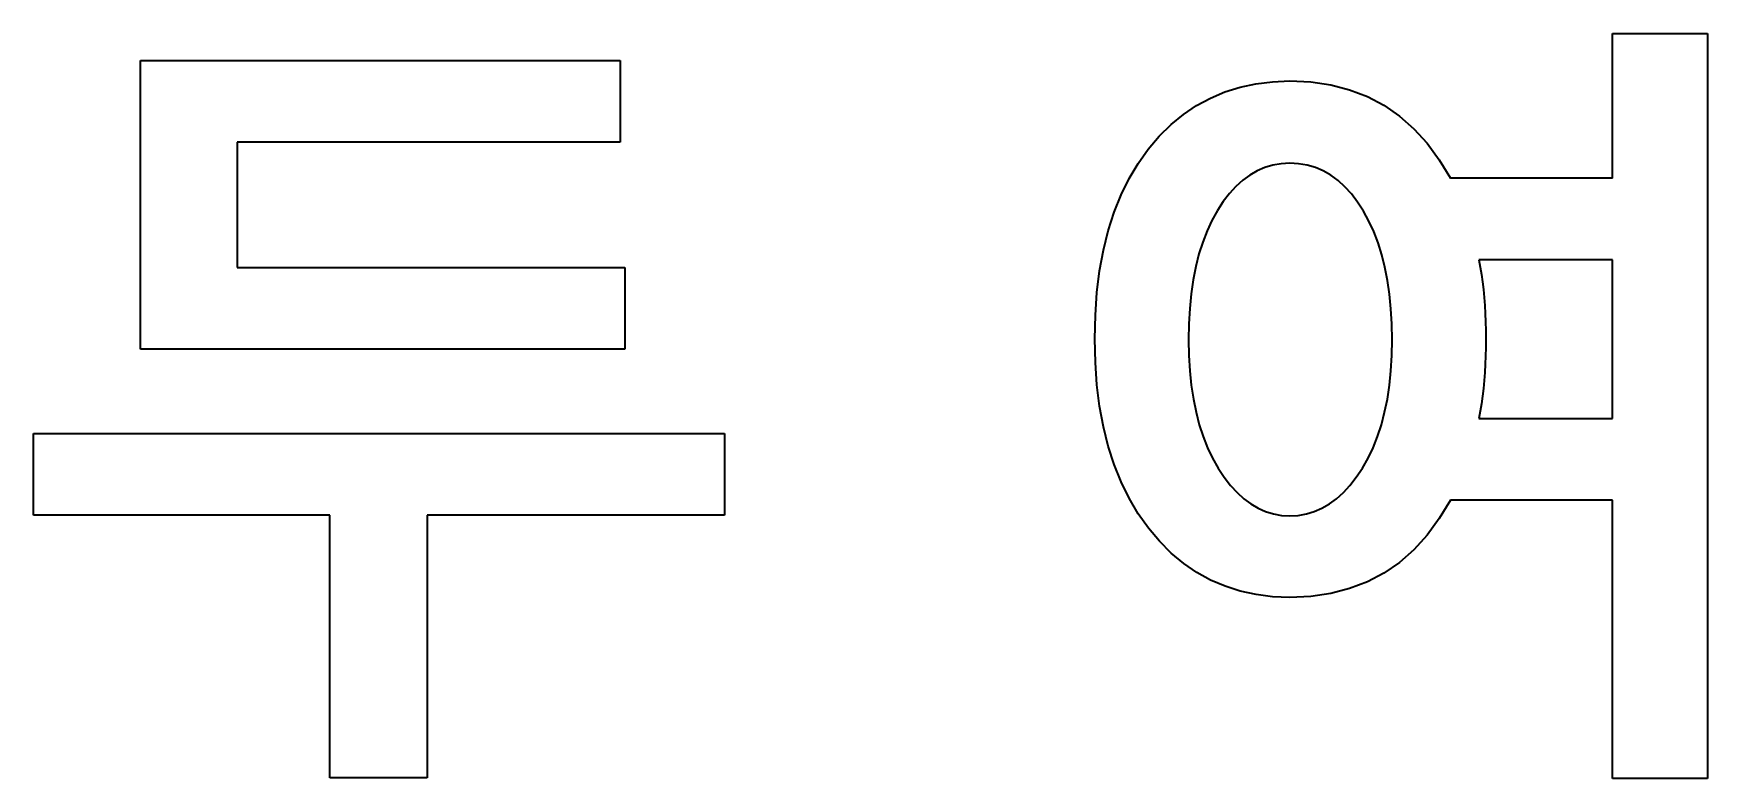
# Model space of a CAD drawing. Extents: x 480 to 710, y 306 to 536.
# Drawn here: x 599.9 to 650, y 456 to 478.3 of the extents above; entities that cross this region are included whole.
import ezdxf

# ---------------------------------------------------------------- set-up
doc = ezdxf.new("R2010")
doc.units = 0

msp = doc.modelspace()

# ---------------------------------------------------------------- linework, layer by layer
at = {"color": 7, "lineweight": 35, "ltscale": 0.10827}
msp.add_line((647.170532, 473.96167), (647.170532, 478.29248), dxfattribs=at)
at = {"color": 7, "lineweight": 35, "ltscale": 0.071025}
for p, q in [((647.170532, 478.29248), (650.011536, 478.29248)), ((650.011536, 456.014648), (647.170532, 456.014648))]:
    msp.add_line(p, q, dxfattribs=at)
at = {"color": 7, "lineweight": 35}
for p, q in [((650.011536, 478.29248), (650.011536, 456.014648)), ((599.935486, 466.32782), (620.608032, 466.32782))]:
    msp.add_line(p, q, dxfattribs=at)
at = {"color": 7, "lineweight": 35, "ltscale": 0.358882}
msp.add_line((603.134521, 477.48407), (617.489807, 477.48407), dxfattribs=at)
at = {"color": 7, "lineweight": 35, "ltscale": 0.215676}
msp.add_line((603.134521, 468.857025), (603.134521, 477.48407), dxfattribs=at)
at = {"color": 7, "lineweight": 35, "ltscale": 0.060921}
for p, q in [((617.489807, 477.48407), (617.489807, 475.047241)), ((617.628418, 471.293854), (617.628418, 468.857025)), ((599.935486, 463.890991), (599.935486, 466.32782)), ((620.608032, 466.32782), (620.608032, 463.890991))]:
    msp.add_line(p, q, dxfattribs=at)
at = {"color": 7, "lineweight": 35, "ltscale": 0.012145}
msp.add_line((636.028748, 476.688538), (636.503723, 476.790436), dxfattribs=at)
at = {"color": 7, "lineweight": 35, "ltscale": 0.012484}
msp.add_line((636.503723, 476.790436), (636.999329, 476.851593), dxfattribs=at)
at = {"color": 7, "lineweight": 35, "ltscale": 0.012917}
msp.add_line((636.999329, 476.851593), (637.515625, 476.871979), dxfattribs=at)
at = {"color": 7, "lineweight": 35, "ltscale": 0.01577}
for p, q in [((637.515625, 476.871979), (638.145752, 476.842896)), ((638.145752, 461.460205), (637.515625, 461.431091))]:
    msp.add_line(p, q, dxfattribs=at)
at = {"color": 7, "lineweight": 35, "ltscale": 0.015079}
for p, q in [((638.145752, 476.842896), (638.742554, 476.755554)), ((638.742554, 461.547485), (638.145752, 461.460205))]:
    msp.add_line(p, q, dxfattribs=at)
at = {"color": 7, "lineweight": 35, "ltscale": 0.014552}
for p, q in [((638.742554, 476.755554), (639.306152, 476.610046)), ((639.306152, 461.692993), (638.742554, 461.547485))]:
    msp.add_line(p, q, dxfattribs=at)
at = {"color": 7, "lineweight": 35, "ltscale": 0.011746}
msp.add_line((634.727966, 476.138153), (635.140869, 476.362366), dxfattribs=at)
at = {"color": 7, "lineweight": 35, "ltscale": 0.01177}
msp.add_line((635.140869, 476.362366), (635.574463, 476.545837), dxfattribs=at)
at = {"color": 7, "lineweight": 35, "ltscale": 0.011904}
msp.add_line((635.574463, 476.545837), (636.028748, 476.688538), dxfattribs=at)
at = {"color": 7, "lineweight": 35, "ltscale": 0.014203}
for p, q in [((639.306152, 476.610046), (639.836487, 476.406311)), ((639.836487, 461.896729), (639.306152, 461.692993))]:
    msp.add_line(p, q, dxfattribs=at)
at = {"color": 7, "lineweight": 35, "ltscale": 0.014046}
msp.add_line((639.836487, 476.406311), (640.333557, 476.144409), dxfattribs=at)
at = {"color": 7, "lineweight": 35, "ltscale": 0.01203}
msp.add_line((633.964111, 475.567413), (634.335693, 475.873169), dxfattribs=at)
at = {"color": 7, "lineweight": 35, "ltscale": 0.011835}
msp.add_line((634.335693, 475.873169), (634.727966, 476.138153), dxfattribs=at)
at = {"color": 7, "lineweight": 35, "ltscale": 0.014089}
for p, q in [((640.333557, 476.144409), (640.797363, 475.82428)), ((640.797363, 462.47879), (640.333557, 462.158661))]:
    msp.add_line(p, q, dxfattribs=at)
at = {"color": 7, "lineweight": 35, "ltscale": 0.014329}
for p, q in [((640.797363, 475.82428), (641.227905, 475.445923)), ((641.227905, 462.857147), (640.797363, 462.47879))]:
    msp.add_line(p, q, dxfattribs=at)
at = {"color": 7, "lineweight": 35, "ltscale": 0.01233}
msp.add_line((633.613159, 475.220886), (633.964111, 475.567413), dxfattribs=at)
at = {"color": 7, "lineweight": 35, "ltscale": 0.014757}
for p, q in [((641.227905, 475.445923), (641.625183, 475.009369)), ((641.625183, 463.293701), (641.227905, 462.857147))]:
    msp.add_line(p, q, dxfattribs=at)
at = {"color": 7, "lineweight": 35, "ltscale": 0.286414}
msp.add_line((617.489807, 475.047241), (606.033264, 475.047241), dxfattribs=at)
at = {"color": 7, "lineweight": 35, "ltscale": 0.093835}
msp.add_line((606.033264, 475.047241), (606.033264, 471.293854), dxfattribs=at)
at = {"color": 7, "lineweight": 35, "ltscale": 0.013036}
msp.add_line((632.979004, 474.409912), (633.282959, 474.833588), dxfattribs=at)
at = {"color": 7, "lineweight": 35, "ltscale": 0.012724}
msp.add_line((633.282959, 474.833588), (633.613159, 475.220886), dxfattribs=at)
at = {"color": 7, "lineweight": 35, "ltscale": 0.015356}
for p, q in [((641.625183, 475.009369), (641.989197, 474.514618)), ((641.989197, 463.788452), (641.625183, 463.293701))]:
    msp.add_line(p, q, dxfattribs=at)
at = {"color": 7, "lineweight": 35, "ltscale": 0.013265}
msp.add_line((632.707153, 473.954254), (632.979004, 474.409912), dxfattribs=at)
at = {"color": 7, "lineweight": 35, "ltscale": 0.006258}
msp.add_line((636.772644, 474.284729), (636.542725, 474.185699), dxfattribs=at)
at = {"color": 7, "lineweight": 35, "ltscale": 0.006226}
msp.add_line((637.011414, 474.355469), (636.772644, 474.284729), dxfattribs=at)
at = {"color": 7, "lineweight": 35, "ltscale": 0.006281}
msp.add_line((637.259033, 474.397919), (637.011414, 474.355469), dxfattribs=at)
at = {"color": 7, "lineweight": 35, "ltscale": 0.006425}
msp.add_line((637.515625, 474.412048), (637.259033, 474.397919), dxfattribs=at)
at = {"color": 7, "lineweight": 35, "ltscale": 0.006641}
msp.add_line((637.780884, 474.397736), (637.515625, 474.412048), dxfattribs=at)
at = {"color": 7, "lineweight": 35, "ltscale": 0.006474}
msp.add_line((638.036255, 474.354797), (637.780884, 474.397736), dxfattribs=at)
at = {"color": 7, "lineweight": 35, "ltscale": 0.006392}
msp.add_line((638.281677, 474.283173), (638.036255, 474.354797), dxfattribs=at)
at = {"color": 7, "lineweight": 35, "ltscale": 0.006398}
msp.add_line((638.517151, 474.182922), (638.281677, 474.283173), dxfattribs=at)
at = {"color": 7, "lineweight": 35, "ltscale": 0.016108}
for p, q in [((641.989197, 474.514618), (642.319946, 473.96167)), ((642.319946, 464.3414), (641.989197, 463.788452))]:
    msp.add_line(p, q, dxfattribs=at)
at = {"color": 7, "lineweight": 35, "ltscale": 0.013587}
msp.add_line((632.467163, 473.466614), (632.707153, 473.954254), dxfattribs=at)
at = {"color": 7, "lineweight": 35, "ltscale": 0.006852}
msp.add_line((636.10968, 473.902771), (635.906494, 473.718842), dxfattribs=at)
at = {"color": 7, "lineweight": 35, "ltscale": 0.006576}
msp.add_line((636.321777, 474.05838), (636.10968, 473.902771), dxfattribs=at)
at = {"color": 7, "lineweight": 35, "ltscale": 0.006375}
msp.add_line((636.542725, 474.185699), (636.321777, 474.05838), dxfattribs=at)
at = {"color": 7, "lineweight": 35, "ltscale": 0.006494}
msp.add_line((638.742676, 474.054047), (638.517151, 474.182922), dxfattribs=at)
at = {"color": 7, "lineweight": 35, "ltscale": 0.006676}
msp.add_line((638.958313, 473.896515), (638.742676, 474.054047), dxfattribs=at)
at = {"color": 7, "lineweight": 35, "ltscale": 0.006936}
msp.add_line((639.164001, 473.710327), (638.958313, 473.896515), dxfattribs=at)
at = {"color": 7, "lineweight": 35, "ltscale": 0.121265}
for p, q in [((647.170532, 473.96167), (642.319946, 473.96167)), ((647.170532, 464.3414), (642.319946, 464.3414))]:
    msp.add_line(p, q, dxfattribs=at)
at = {"color": 7, "lineweight": 35, "ltscale": 0.013992}
msp.add_line((632.259277, 472.94696), (632.467163, 473.466614), dxfattribs=at)
at = {"color": 7, "lineweight": 35, "ltscale": 0.008039}
msp.add_line((635.526733, 473.266113), (635.35022, 472.997314), dxfattribs=at)
at = {"color": 7, "lineweight": 35, "ltscale": 0.007592}
msp.add_line((635.712158, 473.506622), (635.526733, 473.266113), dxfattribs=at)
at = {"color": 7, "lineweight": 35, "ltscale": 0.007194}
msp.add_line((635.906494, 473.718842), (635.712158, 473.506622), dxfattribs=at)
at = {"color": 7, "lineweight": 35, "ltscale": 0.007265}
msp.add_line((639.359741, 473.495544), (639.164001, 473.710327), dxfattribs=at)
at = {"color": 7, "lineweight": 35, "ltscale": 0.007657}
msp.add_line((639.545593, 473.252075), (639.359741, 473.495544), dxfattribs=at)
at = {"color": 7, "lineweight": 35, "ltscale": 0.008099}
msp.add_line((639.721436, 472.97998), (639.545593, 473.252075), dxfattribs=at)
at = {"color": 7, "lineweight": 35, "ltscale": 0.014476}
msp.add_line((632.083313, 472.395325), (632.259277, 472.94696), dxfattribs=at)
at = {"color": 7, "lineweight": 35, "ltscale": 0.008394}
msp.add_line((635.35022, 472.997314), (635.186707, 472.704041), dxfattribs=at)
at = {"color": 7, "lineweight": 35, "ltscale": 0.008445}
msp.add_line((639.88385, 472.683777), (639.721436, 472.97998), dxfattribs=at)
at = {"color": 7, "lineweight": 35, "ltscale": 0.015028}
msp.add_line((631.939331, 471.811707), (632.083313, 472.395325), dxfattribs=at)
at = {"color": 7, "lineweight": 35, "ltscale": 0.008967}
msp.add_line((635.040466, 472.390076), (634.911377, 472.05545), dxfattribs=at)
at = {"color": 7, "lineweight": 35, "ltscale": 0.008659}
msp.add_line((635.186707, 472.704041), (635.040466, 472.390076), dxfattribs=at)
at = {"color": 7, "lineweight": 35, "ltscale": 0.008691}
msp.add_line((640.029114, 472.36792), (639.88385, 472.683777), dxfattribs=at)
at = {"color": 7, "lineweight": 35, "ltscale": 0.00898}
msp.add_line((640.157349, 472.03241), (640.029114, 472.36792), dxfattribs=at)
at = {"color": 7, "lineweight": 35, "ltscale": 0.015642}
msp.add_line((631.827393, 471.196106), (631.939331, 471.811707), dxfattribs=at)
at = {"color": 7, "lineweight": 35, "ltscale": 0.009312}
msp.add_line((634.911377, 472.05545), (634.799561, 471.700134), dxfattribs=at)
at = {"color": 7, "lineweight": 35, "ltscale": 0.009303}
msp.add_line((640.268433, 471.677277), (640.157349, 472.03241), dxfattribs=at)
at = {"color": 7, "lineweight": 35, "ltscale": 0.289879}
msp.add_line((606.033264, 471.293854), (617.628418, 471.293854), dxfattribs=at)
at = {"color": 7, "lineweight": 35, "ltscale": 0.010103}
msp.add_line((634.704895, 471.324158), (634.627441, 470.927521), dxfattribs=at)
at = {"color": 7, "lineweight": 35, "ltscale": 0.009693}
msp.add_line((634.799561, 471.700134), (634.704895, 471.324158), dxfattribs=at)
at = {"color": 7, "lineweight": 35, "ltscale": 0.009659}
msp.add_line((640.362427, 471.302521), (640.268433, 471.677277), dxfattribs=at)
at = {"color": 7, "lineweight": 35, "ltscale": 0.010045}
for p, q in [((640.439331, 470.908142), (640.362427, 471.302521)), ((634.631165, 467.361206), (634.710693, 466.967346))]:
    msp.add_line(p, q, dxfattribs=at)
at = {"color": 7, "lineweight": 35, "ltscale": 0.099899}
for p, q in [((647.170532, 471.524841), (643.174561, 471.524841)), ((643.174561, 466.778229), (647.170532, 466.778229))]:
    msp.add_line(p, q, dxfattribs=at)
at = {"color": 7, "lineweight": 35, "ltscale": 0.005464}
msp.add_line((643.174561, 471.524841), (643.214111, 471.309906), dxfattribs=at)
at = {"color": 7, "lineweight": 35, "ltscale": 0.005565}
msp.add_line((643.214111, 471.309906), (643.249451, 471.090149), dxfattribs=at)
at = {"color": 7, "lineweight": 35, "ltscale": 0.118665}
msp.add_line((647.170532, 466.778229), (647.170532, 471.524841), dxfattribs=at)
at = {"color": 7, "lineweight": 35, "ltscale": 0.016313}
msp.add_line((631.747437, 470.548492), (631.827393, 471.196106), dxfattribs=at)
at = {"color": 7, "lineweight": 35, "ltscale": 0.010541}
msp.add_line((634.627441, 470.927521), (634.567261, 470.510193), dxfattribs=at)
at = {"color": 7, "lineweight": 35, "ltscale": 0.010459}
msp.add_line((640.499146, 470.49408), (640.439331, 470.908142), dxfattribs=at)
at = {"color": 7, "lineweight": 35, "ltscale": 0.00567}
msp.add_line((643.249451, 471.090149), (643.28064, 470.865509), dxfattribs=at)
at = {"color": 7, "lineweight": 35, "ltscale": 0.005776}
msp.add_line((643.28064, 470.865509), (643.307617, 470.636047), dxfattribs=at)
at = {"color": 7, "lineweight": 35, "ltscale": 0.017032}
msp.add_line((631.699402, 469.868896), (631.747437, 470.548492), dxfattribs=at)
at = {"color": 7, "lineweight": 35, "ltscale": 0.011002}
msp.add_line((634.567261, 470.510193), (634.524231, 470.072205), dxfattribs=at)
at = {"color": 7, "lineweight": 35, "ltscale": 0.010894}
msp.add_line((640.54187, 470.060425), (640.499146, 470.49408), dxfattribs=at)
at = {"color": 7, "lineweight": 35, "ltscale": 0.005886}
msp.add_line((643.307617, 470.636047), (643.330505, 470.401703), dxfattribs=at)
at = {"color": 7, "lineweight": 35, "ltscale": 0.005997}
msp.add_line((643.330505, 470.401703), (643.349243, 470.162537), dxfattribs=at)
at = {"color": 7, "lineweight": 35, "ltscale": 0.017795}
msp.add_line((631.683411, 469.157288), (631.699402, 469.868896), dxfattribs=at)
at = {"color": 7, "lineweight": 35, "ltscale": 0.011485}
msp.add_line((634.524231, 470.072205), (634.498413, 469.613525), dxfattribs=at)
at = {"color": 7, "lineweight": 35, "ltscale": 0.011351}
msp.add_line((640.567505, 469.607117), (640.54187, 470.060425), dxfattribs=at)
at = {"color": 7, "lineweight": 35, "ltscale": 0.006112}
msp.add_line((643.349243, 470.162537), (643.36377, 469.918488), dxfattribs=at)
at = {"color": 7, "lineweight": 35, "ltscale": 0.006227}
msp.add_line((643.36377, 469.918488), (643.374146, 469.669617), dxfattribs=at)
at = {"color": 7, "lineweight": 35, "ltscale": 0.011985}
msp.add_line((634.498413, 469.613525), (634.489807, 469.134216), dxfattribs=at)
at = {"color": 7, "lineweight": 35, "ltscale": 0.011824}
msp.add_line((640.57605, 469.134216), (640.567505, 469.607117), dxfattribs=at)
at = {"color": 7, "lineweight": 35, "ltscale": 0.006345}
msp.add_line((643.374146, 469.669617), (643.380371, 469.415894), dxfattribs=at)
at = {"color": 7, "lineweight": 35, "ltscale": 0.006465}
msp.add_line((643.380371, 469.415894), (643.382446, 469.157288), dxfattribs=at)
at = {"color": 7, "lineweight": 35, "ltscale": 0.362347}
msp.add_line((617.628418, 468.857025), (603.134521, 468.857025), dxfattribs=at)
at = {"color": 7, "lineweight": 35, "ltscale": 0.017528}
msp.add_line((631.699463, 468.45636), (631.683411, 469.157288), dxfattribs=at)
at = {"color": 7, "lineweight": 35, "ltscale": 0.011825}
for p, q in [((634.489807, 469.134216), (634.498657, 468.661316)), ((640.5672, 468.661316), (640.57605, 469.134216))]:
    msp.add_line(p, q, dxfattribs=at)
at = {"color": 7, "lineweight": 35, "ltscale": 0.006314}
msp.add_line((643.380371, 468.900696), (643.374146, 468.648224), dxfattribs=at)
at = {"color": 7, "lineweight": 35, "ltscale": 0.006415}
msp.add_line((643.382446, 469.157288), (643.380371, 468.900696), dxfattribs=at)
at = {"color": 7, "lineweight": 35, "ltscale": 0.016814}
msp.add_line((631.74762, 467.785522), (631.699463, 468.45636), dxfattribs=at)
at = {"color": 7, "lineweight": 35, "ltscale": 0.011347}
msp.add_line((634.498657, 468.661316), (634.525146, 468.208221), dxfattribs=at)
at = {"color": 7, "lineweight": 35, "ltscale": 0.011348}
msp.add_line((640.540527, 468.208191), (640.5672, 468.661316), dxfattribs=at)
at = {"color": 7, "lineweight": 35, "ltscale": 0.006115}
msp.add_line((643.36377, 468.399933), (643.349243, 468.155762), dxfattribs=at)
at = {"color": 7, "lineweight": 35, "ltscale": 0.006213}
msp.add_line((643.374146, 468.648224), (643.36377, 468.399933), dxfattribs=at)
at = {"color": 7, "lineweight": 35, "ltscale": 0.016142}
msp.add_line((631.827881, 467.144836), (631.74762, 467.785522), dxfattribs=at)
at = {"color": 7, "lineweight": 35, "ltscale": 0.010891}
for p, q in [((634.525146, 468.208221), (634.569336, 467.774841)), ((640.496094, 467.774841), (640.540527, 468.208191))]:
    msp.add_line(p, q, dxfattribs=at)
at = {"color": 7, "lineweight": 35, "ltscale": 0.010456}
msp.add_line((634.569336, 467.774841), (634.631165, 467.361206), dxfattribs=at)
at = {"color": 7, "lineweight": 35, "ltscale": 0.010457}
msp.add_line((640.433838, 467.361206), (640.496094, 467.774841), dxfattribs=at)
at = {"color": 7, "lineweight": 35, "ltscale": 0.005924}
msp.add_line((643.330505, 467.915802), (643.307617, 467.679962), dxfattribs=at)
at = {"color": 7, "lineweight": 35, "ltscale": 0.006017}
msp.add_line((643.349243, 468.155762), (643.330505, 467.915802), dxfattribs=at)
at = {"color": 7, "lineweight": 35, "ltscale": 0.010048}
msp.add_line((640.35376, 466.967346), (640.433838, 467.361206), dxfattribs=at)
at = {"color": 7, "lineweight": 35, "ltscale": 0.005653}
msp.add_line((643.249451, 467.220764), (643.214111, 466.997437), dxfattribs=at)
at = {"color": 7, "lineweight": 35, "ltscale": 0.005742}
msp.add_line((643.28064, 467.448303), (643.249451, 467.220764), dxfattribs=at)
at = {"color": 7, "lineweight": 35, "ltscale": 0.005831}
msp.add_line((643.307617, 467.679962), (643.28064, 467.448303), dxfattribs=at)
at = {"color": 7, "lineweight": 35, "ltscale": 0.01552}
msp.add_line((631.940308, 466.534302), (631.827881, 467.144836), dxfattribs=at)
at = {"color": 7, "lineweight": 35, "ltscale": 0.009664}
msp.add_line((634.710693, 466.967346), (634.807861, 466.593201), dxfattribs=at)
at = {"color": 7, "lineweight": 35, "ltscale": 0.009668}
msp.add_line((640.255981, 466.593201), (640.35376, 466.967346), dxfattribs=at)
at = {"color": 7, "lineweight": 35, "ltscale": 0.005569}
msp.add_line((643.214111, 466.997437), (643.174561, 466.778229), dxfattribs=at)
at = {"color": 7, "lineweight": 35, "ltscale": 0.014952}
msp.add_line((632.084717, 465.953918), (631.940308, 466.534302), dxfattribs=at)
at = {"color": 7, "lineweight": 35, "ltscale": 0.009313}
msp.add_line((634.807861, 466.593201), (634.922729, 466.238831), dxfattribs=at)
at = {"color": 7, "lineweight": 35, "ltscale": 0.008998}
msp.add_line((634.922729, 466.238831), (635.055237, 465.904205), dxfattribs=at)
at = {"color": 7, "lineweight": 35, "ltscale": 0.009006}
msp.add_line((640.006958, 465.904205), (640.14032, 466.238831), dxfattribs=at)
at = {"color": 7, "lineweight": 35, "ltscale": 0.009319}
msp.add_line((640.14032, 466.238831), (640.255981, 466.593201), dxfattribs=at)
at = {"color": 7, "lineweight": 35, "ltscale": 0.014447}
msp.add_line((632.261353, 465.403687), (632.084717, 465.953918), dxfattribs=at)
at = {"color": 7, "lineweight": 35, "ltscale": 0.008722}
msp.add_line((635.055237, 465.904205), (635.205444, 465.589325), dxfattribs=at)
at = {"color": 7, "lineweight": 35, "ltscale": 0.008732}
msp.add_line((639.855774, 465.589325), (640.006958, 465.904205), dxfattribs=at)
at = {"color": 7, "lineweight": 35, "ltscale": 0.01401}
msp.add_line((632.470032, 464.883575), (632.261353, 465.403687), dxfattribs=at)
at = {"color": 7, "lineweight": 35, "ltscale": 0.008488}
msp.add_line((635.205444, 465.589325), (635.373291, 465.294189), dxfattribs=at)
at = {"color": 7, "lineweight": 35, "ltscale": 0.00814}
msp.add_line((635.373291, 465.294189), (635.553772, 465.023193), dxfattribs=at)
at = {"color": 7, "lineweight": 35, "ltscale": 0.008159}
msp.add_line((639.505005, 465.023193), (639.686829, 465.294189), dxfattribs=at)
at = {"color": 7, "lineweight": 35, "ltscale": 0.008502}
msp.add_line((639.686829, 465.294189), (639.855774, 465.589325), dxfattribs=at)
at = {"color": 7, "lineweight": 35, "ltscale": 0.013648}
msp.add_line((632.710815, 464.393616), (632.470032, 464.883575), dxfattribs=at)
at = {"color": 7, "lineweight": 35, "ltscale": 0.007669}
msp.add_line((635.553772, 465.023193), (635.741699, 464.780731), dxfattribs=at)
at = {"color": 7, "lineweight": 35, "ltscale": 0.007246}
msp.add_line((635.741699, 464.780731), (635.937195, 464.566772), dxfattribs=at)
at = {"color": 7, "lineweight": 35, "ltscale": 0.00728}
msp.add_line((639.11792, 464.566772), (639.31543, 464.780731), dxfattribs=at)
at = {"color": 7, "lineweight": 35, "ltscale": 0.007694}
msp.add_line((639.31543, 464.780731), (639.505005, 465.023193), dxfattribs=at)
at = {"color": 7, "lineweight": 35, "ltscale": 0.013368}
msp.add_line((632.983704, 463.933777), (632.710815, 464.393616), dxfattribs=at)
at = {"color": 7, "lineweight": 35, "ltscale": 0.006872}
msp.add_line((635.937195, 464.566772), (636.140137, 464.381348), dxfattribs=at)
at = {"color": 7, "lineweight": 35, "ltscale": 0.006563}
msp.add_line((636.140137, 464.381348), (636.350647, 464.224487), dxfattribs=at)
at = {"color": 7, "lineweight": 35, "ltscale": 0.006324}
msp.add_line((636.350647, 464.224487), (636.568604, 464.09613), dxfattribs=at)
at = {"color": 7, "lineweight": 35, "ltscale": 0.006391}
msp.add_line((638.478333, 464.09613), (638.699402, 464.224487), dxfattribs=at)
at = {"color": 7, "lineweight": 35, "ltscale": 0.006617}
msp.add_line((638.699402, 464.224487), (638.912598, 464.381348), dxfattribs=at)
at = {"color": 7, "lineweight": 35, "ltscale": 0.006916}
msp.add_line((638.912598, 464.381348), (639.11792, 464.566772), dxfattribs=at)
at = {"color": 7, "lineweight": 35, "ltscale": 0.208169}
msp.add_line((647.170532, 456.014648), (647.170532, 464.3414), dxfattribs=at)
at = {"color": 7, "lineweight": 35, "ltscale": 0.221739}
msp.add_line((608.805054, 463.890991), (599.935486, 463.890991), dxfattribs=at)
at = {"color": 7, "lineweight": 35, "ltscale": 0.196332}
for p, q in [((608.805054, 456.03772), (608.805054, 463.890991)), ((611.715332, 463.890991), (611.715332, 456.03772))]:
    msp.add_line(p, q, dxfattribs=at)
at = {"color": 7, "lineweight": 35, "ltscale": 0.222318}
msp.add_line((620.608032, 463.890991), (611.715332, 463.890991), dxfattribs=at)
at = {"color": 7, "lineweight": 35, "ltscale": 0.013173}
msp.add_line((633.288696, 463.504089), (632.983704, 463.933777), dxfattribs=at)
at = {"color": 7, "lineweight": 35, "ltscale": 0.006166}
msp.add_line((636.568604, 464.09613), (636.794128, 463.996277), dxfattribs=at)
at = {"color": 7, "lineweight": 35, "ltscale": 0.006091}
msp.add_line((636.794128, 463.996277), (637.0271, 463.924957), dxfattribs=at)
at = {"color": 7, "lineweight": 35, "ltscale": 0.006108}
msp.add_line((637.0271, 463.924957), (637.267639, 463.882172), dxfattribs=at)
at = {"color": 7, "lineweight": 35, "ltscale": 0.00621}
msp.add_line((637.267639, 463.882172), (637.515625, 463.86792), dxfattribs=at)
at = {"color": 7, "lineweight": 35, "ltscale": 0.006321}
msp.add_line((637.515625, 463.86792), (637.768066, 463.882141), dxfattribs=at)
at = {"color": 7, "lineweight": 35, "ltscale": 0.006209}
msp.add_line((637.768066, 463.882141), (638.012695, 463.924957), dxfattribs=at)
at = {"color": 7, "lineweight": 35, "ltscale": 0.006182}
msp.add_line((638.012695, 463.924957), (638.249451, 463.996277), dxfattribs=at)
at = {"color": 7, "lineweight": 35, "ltscale": 0.006243}
msp.add_line((638.249451, 463.996277), (638.478333, 464.09613), dxfattribs=at)
at = {"color": 7, "lineweight": 35, "ltscale": 0.012866}
msp.add_line((633.619934, 463.110229), (633.288696, 463.504089), dxfattribs=at)
at = {"color": 7, "lineweight": 35, "ltscale": 0.012445}
msp.add_line((633.971497, 462.757813), (633.619934, 463.110229), dxfattribs=at)
at = {"color": 7, "lineweight": 35, "ltscale": 0.012119}
msp.add_line((634.343384, 462.446869), (633.971497, 462.757813), dxfattribs=at)
at = {"color": 7, "lineweight": 35, "ltscale": 0.011897}
msp.add_line((634.735596, 462.177368), (634.343384, 462.446869), dxfattribs=at)
at = {"color": 7, "lineweight": 35, "ltscale": 0.011783}
msp.add_line((635.148071, 461.949341), (634.735596, 462.177368), dxfattribs=at)
at = {"color": 7, "lineweight": 35, "ltscale": 0.011784}
msp.add_line((635.580933, 461.762756), (635.148071, 461.949341), dxfattribs=at)
at = {"color": 7, "lineweight": 35, "ltscale": 0.011896}
msp.add_line((636.034119, 461.617676), (635.580933, 461.762756), dxfattribs=at)
at = {"color": 7, "lineweight": 35, "ltscale": 0.014047}
msp.add_line((640.333557, 462.158661), (639.836487, 461.896729), dxfattribs=at)
at = {"color": 7, "lineweight": 35, "ltscale": 0.012118}
msp.add_line((636.507629, 461.514008), (636.034119, 461.617676), dxfattribs=at)
at = {"color": 7, "lineweight": 35, "ltscale": 0.012443}
msp.add_line((637.001465, 461.451813), (636.507629, 461.514008), dxfattribs=at)
at = {"color": 7, "lineweight": 35, "ltscale": 0.012864}
msp.add_line((637.515625, 461.431091), (637.001465, 461.451813), dxfattribs=at)
at = {"color": 7, "lineweight": 35, "ltscale": 0.072757}
msp.add_line((611.715332, 456.03772), (608.805054, 456.03772), dxfattribs=at)

doc.saveas('drawing.dxf')
